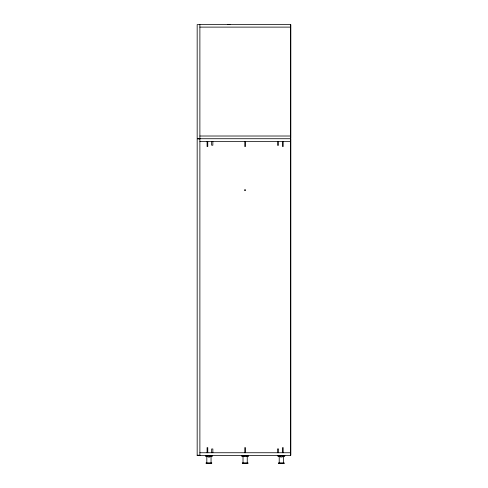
<?xml version="1.0" encoding="UTF-8"?>
<svg xmlns="http://www.w3.org/2000/svg" width="488" height="488" viewBox="0 0 488 488"><rect width="100%" height="100%" fill="white"/><g stroke="black" fill="none" stroke-linecap="round" stroke-linejoin="round"><path stroke-width="0.73" d="M280.271 455.456C277.806 457.671 284.852 457.628 282.387 455.456M207.876 455.456C205.454 457.488 212.213 457.866 210.108 455.469M199.885 24.626L197.17 24.626L197.17 138.501L199.885 138.501M227.335 24.626L230.049 24.626M290.378 24.699L290.83 24.699L290.83 138.421L290.378 138.421M199.885 27.114L290.378 27.114M199.885 136.012L290.378 136.012M199.885 138.726L290.378 138.726M199.885 138.952L197.17 138.952L197.17 455.456L290.378 455.456L290.378 24.4L199.885 24.4L199.885 455.456M290.378 139.025L290.83 139.025L290.83 455.151L290.378 455.151M199.885 141.441L290.378 141.441M199.885 452.742L290.378 452.742M197.17 455.231L199.885 455.231M208.644 455.609L209.224 455.609M281.039 455.609L281.619 455.609M206.064 462.844L211.798 462.844M242.261 462.844L247.995 462.844M278.465 462.844L284.193 462.844M206.064 463.447L211.798 463.447M242.261 463.447L247.995 463.447M278.465 463.447L284.193 463.447M206.217 463.6L211.652 463.6M242.414 463.6L247.849 463.6M278.611 463.6L284.046 463.6M284.797 455.456L284.797 456.06L282.229 456.06L282.29 455.456M284.644 456.06L278.014 456.06M283.443 455.908L283.443 462.844M283.174 141.441L283.174 146.565L282.497 146.565L282.497 141.441M283.174 452.742L283.174 447.612L282.497 447.612L282.497 452.742M282.534 455.456L282.534 456.06M280.368 455.456L280.429 456.06L277.861 456.06L277.861 455.456M280.124 455.456L280.124 456.06M279.215 455.908L279.215 462.844M278.611 141.441L278.611 145.21L277.41 145.21L277.41 141.441M278.611 452.742L278.611 448.972L277.41 448.972L277.41 452.742M248.599 455.456L248.599 456.06L241.664 456.06L241.664 455.456M248.447 456.06L241.81 456.06M247.245 455.908L247.245 462.844M246.336 455.456L246.324 456.06M245.47 141.441L245.47 146.565L244.793 146.565L244.793 141.441M245.47 452.742L245.47 447.612L244.793 447.612L244.793 452.742M243.927 455.456L243.927 456.06M243.018 455.908L243.018 462.844M212.853 141.441L212.853 145.21L211.646 145.21L211.646 141.441M212.853 452.742L212.853 448.972L211.646 448.972L211.646 452.742M212.402 455.456L212.402 456.06L209.834 456.06L209.895 455.456M212.249 456.06L205.613 456.06M211.048 455.908L211.048 462.844M210.139 455.456L210.139 456.06M208.034 455.755L205.466 456.06L205.466 455.456M207.973 455.456L207.876 456.06M207.766 141.441L207.766 146.565L207.083 146.565L207.083 141.441M207.766 452.742L207.766 447.612L207.083 447.612L207.083 452.742M207.729 455.456L207.729 456.06M206.821 455.908L206.821 462.844M244.622 190.021C245.269 192.034 246.19 188.594 244.622 190.021"/></g></svg>
